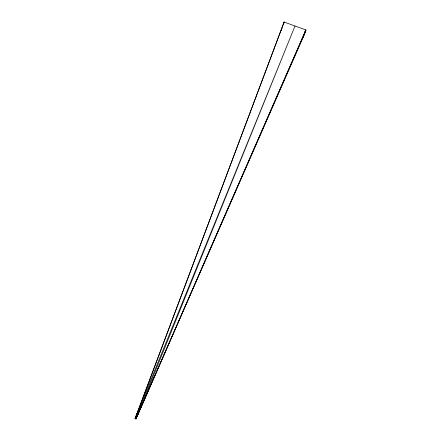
<?xml version="1.0" encoding="UTF-8"?>
<svg xmlns="http://www.w3.org/2000/svg" width="441" height="441" viewBox="0 0 441 441"><rect width="100%" height="100%" fill="white"/><g stroke="black" fill="none" stroke-linecap="round" stroke-linejoin="round"><path stroke-width="0.66" d="M283.541 24.718L284.114 22.05L305.911 29.971L303.64 36.212L135.977 418.95L135.089 418.625L295.012 26.008L135.977 418.95L305.911 29.971L304.836 31.708M302.135 38.51L303.64 36.212L305.911 29.971L136.297 418.074L135.409 417.748M135.089 418.625L284.114 22.05L135.089 418.625L137.432 412.892M135.977 418.95L138.562 412.567M139.08 411.293L139.858 409.38M140.376 408.101L141.148 406.189M137.95 411.613L139.51 407.787M302.873 37.342L303.64 36.212M281.838 28.296L281.474 30.302L281.838 28.296"/></g></svg>
